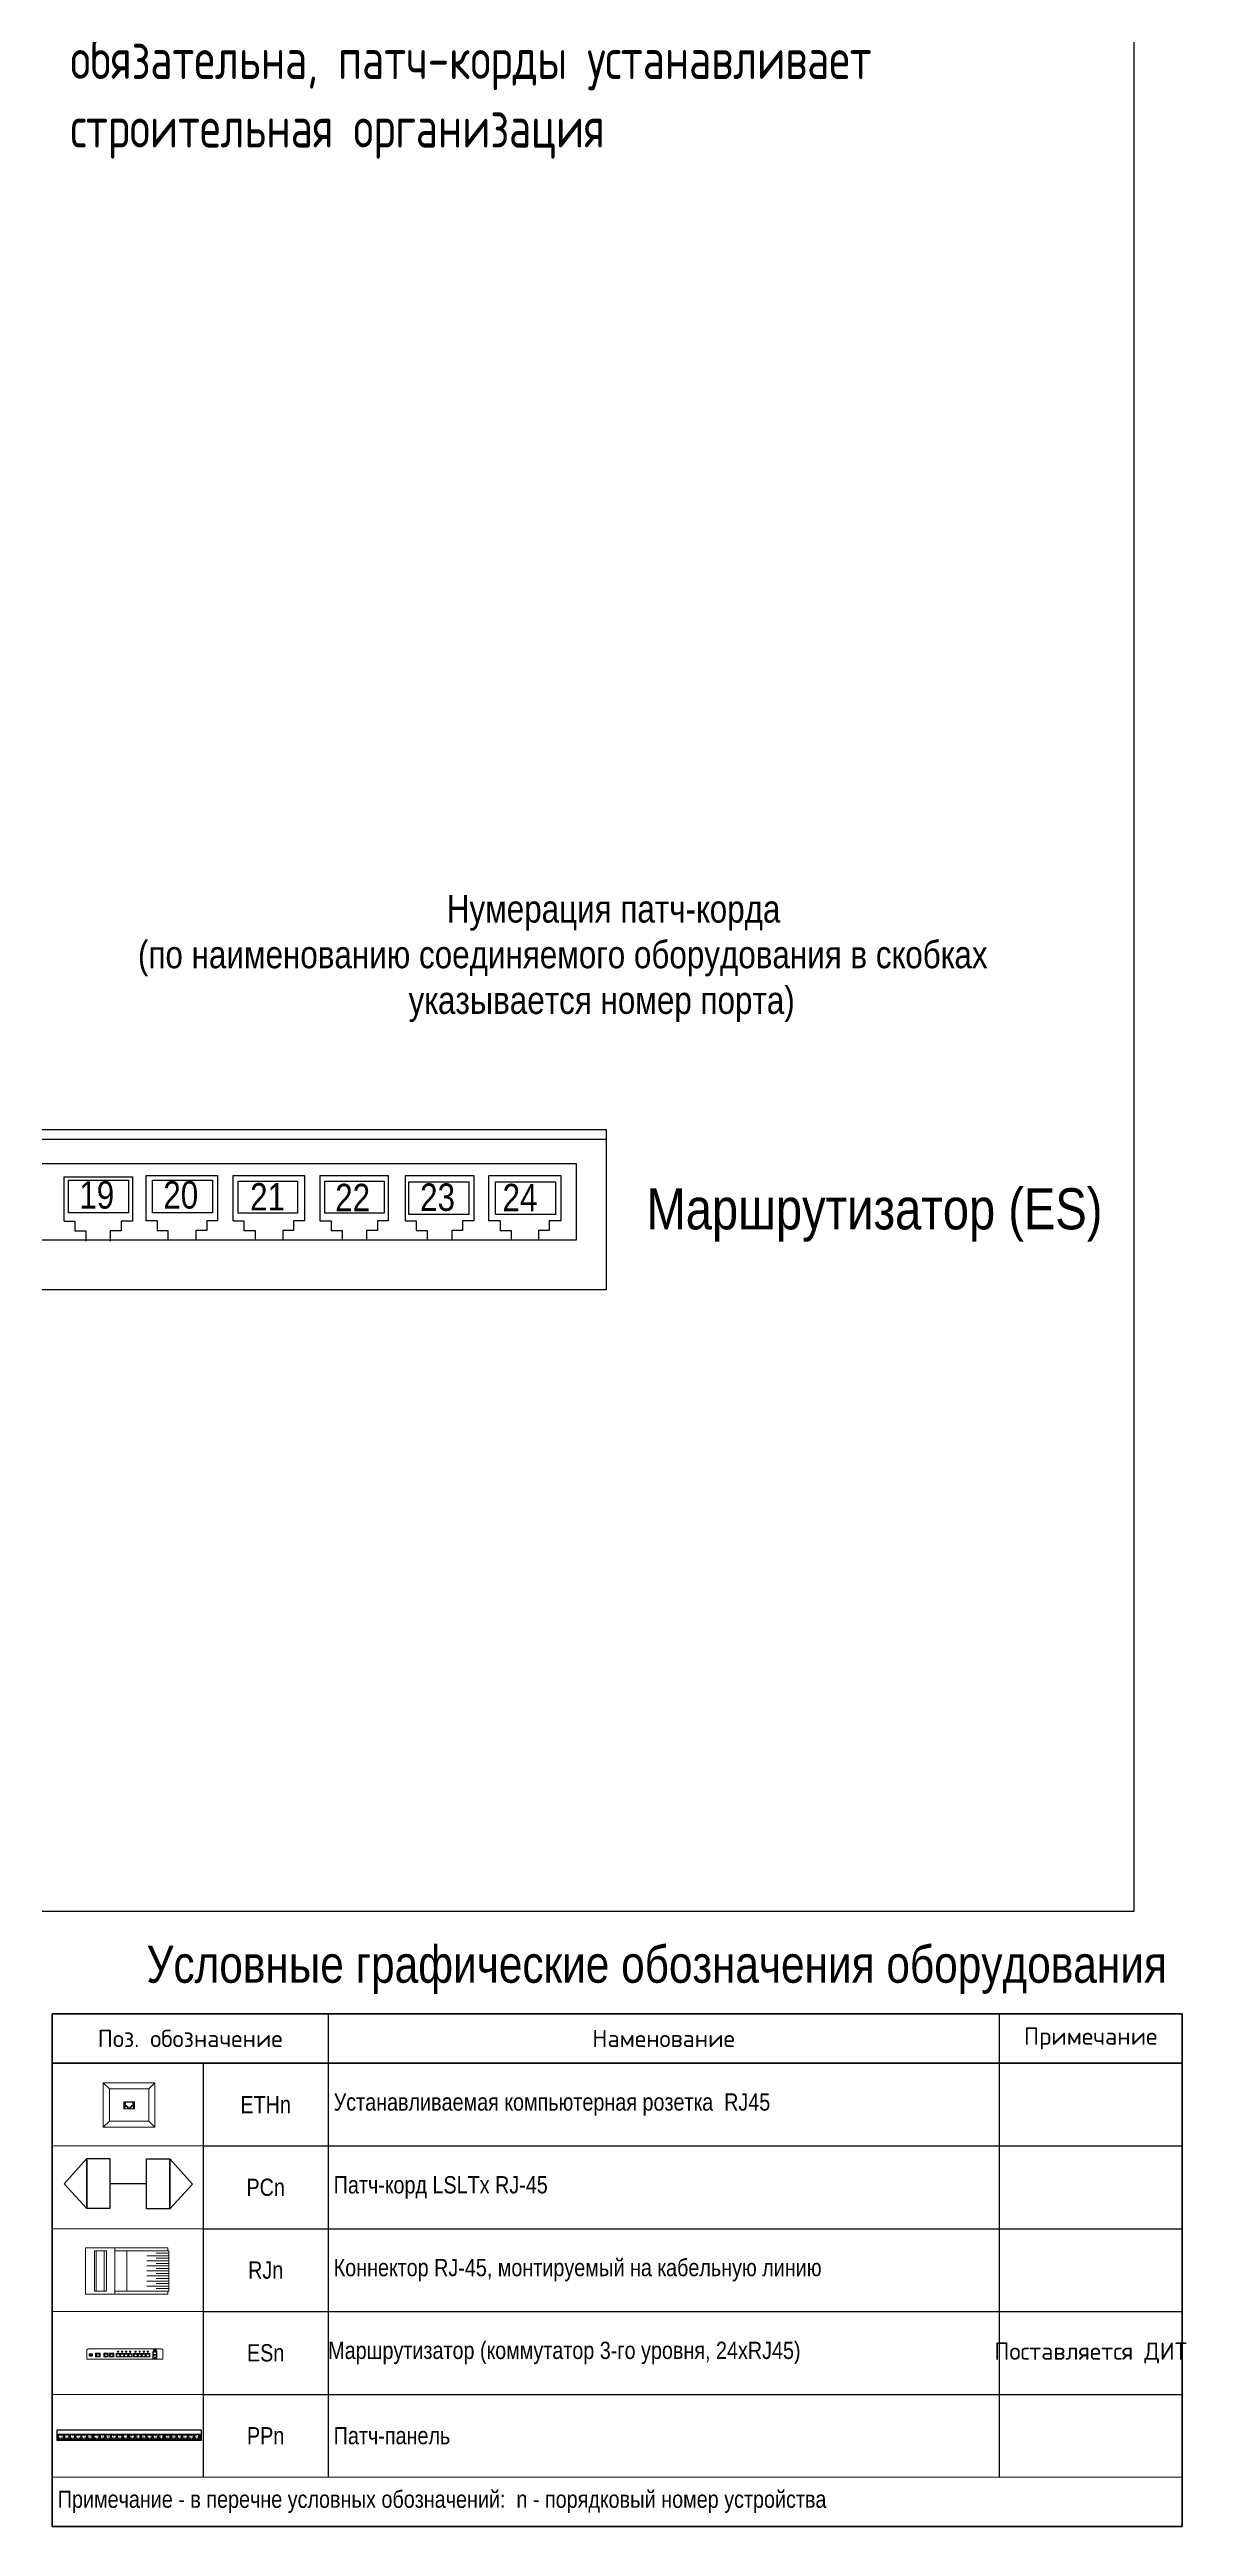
# Model space of a CAD drawing. Header units: millimetres. Extents: x -695119 to 412940, y -249585 to 622758.
# Drawn here: x -335434 to -302240, y -20726 to 51589 of the extents above; entities that cross this region are included whole.
import ezdxf

# ---------------------------------------------------------------- set-up
doc = ezdxf.new("R2010")
doc.units = ezdxf.units.MM
for name, color, linetype, lineweight in [('(АР) Текст', 7, 'Continuous', 25), ('PDF _Геометрия', 8, 'Continuous', 9), ('АПС', 255, 'Continuous', 30)]:
    doc.layers.add(name, color=color, linetype=linetype, lineweight=lineweight)
for name, color, linetype in [('PDF _Оформление-Надписи', 7, 'Continuous'), ('PDF _Текст', 7, 'Continuous'), ('Узлы', 7, 'Continuous')]:
    doc.layers.add(name, color=color, linetype=linetype)
doc.styles.add('Arial Narrow МОЙ', font='ARIALN.TTF', dxfattribs={"height": 2.5})
doc.styles.add('AT-Шрифт', font='ARIALN.TTF', dxfattribs={"height": 2.5})
doc.styles.add('AT-Шрифт2', font='ARIALN.TTF', dxfattribs={"height": 2})
doc.styles.add('GOST-2.304_Type-B_shrink', font='', dxfattribs={"width": 0.8})
doc.styles.add('ICOCPEUR', font='isocpeur.ttf', dxfattribs={"height": 250})
doc.styles.get('GOST-2.304_Type-B_shrink').set_extended_font_data('GOST type B')

# ---------------------------------------------------------------- blocks, each defined once
blk = doc.blocks.new('*T71')
at = {"layer": 'Узлы', "color": 0, "lineweight": 50, "transparency": 16777216}
for p, q in [((0, 0), (32993, 0)), ((0, 0), (0, -14966)), ((32993, 0), (32993, -14966)), ((0, -1440), (32993, -1440)), ((0, -14966), (32993, -14966))]:
    blk.add_line(p, q, dxfattribs=at)
at = {"layer": 'Узлы', "color": 0, "lineweight": -2, "transparency": 16777216}
for p, q in [((8057, 0), (8057, -1440)), ((27646, 0), (27646, -13526)), ((4410, -1440), (4410, -6274)), ((4410, -8691), (4410, -13526)), ((8057, -8691), (8057, -13526))]:
    blk.add_line(p, q, dxfattribs=at)
at = {"layer": 'Узлы', "color": 0, "linetype": 'ByBlock', "lineweight": -2, "transparency": 16777216}
for p, q in [((8057, -1440), (8057, -8691)), ((4410, -3857), (32993, -3857)), ((4410, -6274), (32993, -6274)), ((4410, -6274), (4410, -8691)), ((4410, -8691), (32993, -8691)), ((4410, -11109), (32993, -11109))]:
    blk.add_line(p, q, dxfattribs=at)
at = {"layer": 'Узлы', "color": 0, "lineweight": 0, "transparency": 16777216}
for p, q in [((0, -3857), (4410, -3857)), ((0, -6274), (4410, -6274)), ((0, -8691), (4410, -8691)), ((0, -11109), (4410, -11109)), ((0, -13526), (32993, -13526))]:
    blk.add_line(p, q, dxfattribs=at)
at = {"layer": 'Узлы', "color": 0, "transparency": 16777216}
for s, insert, char_height, width, attachment_point, style in [('Поз. обозначение', (4029, -720), 503.57, 8051.1, 5, 'ICOCPEUR'), ('Наменование', (17851, -720), 503.57, 19582.37, 5, 'ICOCPEUR'), ('Примечание', (30320, -720), 503.6, 5341.9, 5, 'ICOCPEUR'), ('ETHn', (6234, -2649), 503.6, 3641.17, 5, 'Arial Narrow МОЙ'), (' Устанавливаемая компьютерная розетка  RJ45', (8060, -2649), 503.57, 19582.37, 4, 'Arial Narrow МОЙ'), ('PCn', (6234, -5066), 503.6, 3641.17, 5, 'Arial Narrow МОЙ'), (' Патч-корд LSLTx RJ-45', (8060, -5066), 503.57, 19582.37, 4, 'Arial Narrow МОЙ'), ('RJn', (6234, -7483), 503.6, 3641.17, 5, 'Arial Narrow МОЙ'), (' Коннектор RJ-45, монтируемый на кабельную линию', (8060, -7483), 503.57, 19582.37, 4, 'Arial Narrow МОЙ'), ('ESn', (6234, -9900), 503.6, 3641.17, 5, 'Arial Narrow МОЙ'), ('Маршрутизатор (коммутатор 3-го уровня, 24xRJ45)', (8060, -9900), 503.57, 19582.37, 4, 'Arial Narrow МОЙ'), ('Поставляется ДИТ', (30320, -9900), 503.57, 5341.9, 5, 'ICOCPEUR'), ('PPn', (6234, -12317), 503.6, 3641.17, 5, 'Arial Narrow МОЙ'), (' Патч-панель ', (8060, -12317), 503.57, 19582.37, 4, 'Arial Narrow МОЙ'), ('{\\fArial Narrow|b0|i0|c204|p34; Примечание - в перечне условных обозначений:  n - порядковый номер устройства}', (3, -14246), 503.572, 32987.45, 4, 'ICOCPEUR')]:
    blk.add_mtext(s, dxfattribs=dict(at, insert=insert, char_height=char_height, width=width, attachment_point=attachment_point, style=style))
blk = doc.blocks.new('AR1220C')
at = {"lineweight": 0}
for p, q in [((198989, 126106), (198861, 126106)), ((198861, 126106), (198861, 126032)), ((198861, 126032), (198891, 126032)), ((198891, 126032), (198898, 126026)), ((198952, 126026), (198898, 126026)), ((198960, 126032), (198952, 126026)), ((198960, 126032), (198989, 126032)), ((198989, 126032), (198989, 126106))]:
    blk.add_line(p, q, dxfattribs=at)
at = {"lineweight": 0, "ltscale": 100}
blk.add_line((201191, 126076), (201338, 126076), dxfattribs=at)
for points in [[(198830, 126285), (201502, 126285, -0.414214), (201552, 126235), (201552, 125917), (198780, 125917), (198780, 126235, -0.414214)], [(201206, 126200), (201323, 126200, -0.414214), (201338, 126185), (201338, 125944), (201191, 125944), (201191, 126185, -0.414214)]]:
    blk.add_lwpolyline(points, format="xyb", close=True, dxfattribs=at)
for points in [[(199101, 126131), (199268, 126131), (199268, 125995), (199101, 125995)], [(199111, 126122), (199259, 126122), (199259, 126003), (199111, 126003)], [(199395, 126131), (199562, 126131), (199562, 125995), (199395, 125995)], [(199405, 126122), (199553, 126122), (199553, 126003), (199405, 126003)], [(199602, 126131), (199769, 126131), (199769, 125995), (199602, 125995)], [(199611, 126122), (199760, 126122), (199760, 126003), (199611, 126003)], [(199846, 126115), (199994, 126115), (199994, 125995), (199846, 125995)], [(199897, 126208), (199944, 126208), (199944, 126177), (199897, 126177)], [(199994, 126115), (200142, 126115), (200142, 125995), (199994, 125995)], [(200045, 126208), (200092, 126208), (200092, 126177), (200045, 126177)], [(200142, 126115), (200290, 126115), (200290, 125995), (200142, 125995)], [(200193, 126208), (200240, 126208), (200240, 126177), (200193, 126177)], [(200290, 126115), (200438, 126115), (200438, 125995), (200290, 125995)], [(200341, 126208), (200388, 126208), (200388, 126177), (200341, 126177)], [(200485, 126115), (200633, 126115), (200633, 125995), (200485, 125995)], [(200535, 126208), (200582, 126208), (200582, 126177), (200535, 126177)], [(200633, 126115), (200781, 126115), (200781, 125995), (200633, 125995)], [(200683, 126208), (200730, 126208), (200730, 126177), (200683, 126177)], [(200781, 126115), (200929, 126115), (200929, 125995), (200781, 125995)], [(200831, 126208), (200878, 126208), (200878, 126177), (200831, 126177)], [(200929, 126115), (201077, 126115), (201077, 125995), (200929, 125995)], [(200979, 126208), (201027, 126208), (201027, 126177), (200979, 126177)], [(201213, 126232), (201315, 126232), (201315, 126254), (201213, 126254)]]:
    blk.add_lwpolyline(points, close=True, dxfattribs=at)
for points in [[(199185, 126008), (199163, 126008), (199163, 126021), (199151, 126021), (199151, 126035), (199126, 126035), (199126, 126098), (199185, 126098)], [(199185, 126008), (199206, 126008), (199206, 126021), (199218, 126021), (199218, 126035), (199243, 126035), (199243, 126098), (199185, 126098)], [(199479, 126008), (199457, 126008), (199457, 126021), (199446, 126021), (199446, 126035), (199420, 126035), (199420, 126098), (199479, 126098)], [(199479, 126008), (199501, 126008), (199501, 126021), (199512, 126021), (199512, 126035), (199537, 126035), (199537, 126098), (199479, 126098)], [(199686, 126008), (199664, 126008), (199664, 126021), (199652, 126021), (199652, 126035), (199627, 126035), (199627, 126098), (199686, 126098)], [(199686, 126008), (199707, 126008), (199707, 126021), (199719, 126021), (199719, 126035), (199744, 126035), (199744, 126098), (199686, 126098)], [(199920, 126000), (199899, 126000), (199899, 126013), (199887, 126013), (199887, 126027), (199862, 126027), (199862, 126091), (199920, 126091)], [(199909, 126168), (199931, 126168), (199920, 126154), (199909, 126168)], [(199920, 126000), (199942, 126000), (199942, 126013), (199953, 126013), (199953, 126027), (199979, 126027), (199979, 126091), (199920, 126091)], [(200068, 126000), (200047, 126000), (200047, 126013), (200035, 126013), (200035, 126027), (200010, 126027), (200010, 126091), (200068, 126091)], [(200057, 126168), (200079, 126168), (200068, 126154), (200057, 126168)], [(200068, 126000), (200090, 126000), (200090, 126013), (200102, 126013), (200102, 126027), (200127, 126027), (200127, 126091), (200068, 126091)], [(200216, 126000), (200195, 126000), (200195, 126013), (200183, 126013), (200183, 126027), (200158, 126027), (200158, 126091), (200216, 126091)], [(200205, 126168), (200227, 126168), (200216, 126154), (200205, 126168)], [(200216, 126000), (200238, 126000), (200238, 126013), (200250, 126013), (200250, 126027), (200275, 126027), (200275, 126091), (200216, 126091)], [(200364, 126000), (200343, 126000), (200343, 126013), (200331, 126013), (200331, 126027), (200306, 126027), (200306, 126091), (200364, 126091)], [(200353, 126168), (200376, 126168), (200364, 126154), (200353, 126168)], [(200364, 126000), (200386, 126000), (200386, 126013), (200398, 126013), (200398, 126027), (200423, 126027), (200423, 126091), (200364, 126091)], [(200559, 126000), (200537, 126000), (200537, 126013), (200525, 126013), (200525, 126027), (200500, 126027), (200500, 126091), (200559, 126091)], [(200548, 126169), (200570, 126169), (200559, 126154), (200548, 126169)], [(200559, 126000), (200580, 126000), (200580, 126013), (200592, 126013), (200592, 126027), (200617, 126027), (200617, 126091), (200559, 126091)], [(200707, 126000), (200685, 126000), (200685, 126013), (200673, 126013), (200673, 126027), (200648, 126027), (200648, 126091), (200707, 126091)], [(200696, 126169), (200718, 126169), (200707, 126154), (200696, 126169)], [(200707, 126000), (200728, 126000), (200728, 126013), (200740, 126013), (200740, 126027), (200765, 126027), (200765, 126091), (200707, 126091)], [(200855, 126000), (200833, 126000), (200833, 126013), (200822, 126013), (200822, 126027), (200796, 126027), (200796, 126091), (200855, 126091)], [(200844, 126169), (200866, 126169), (200855, 126154), (200844, 126169)], [(200855, 126000), (200876, 126000), (200876, 126013), (200888, 126013), (200888, 126027), (200913, 126027), (200913, 126091), (200855, 126091)], [(201003, 126000), (200981, 126000), (200981, 126013), (200970, 126013), (200970, 126027), (200944, 126027), (200944, 126091), (201003, 126091)], [(200992, 126169), (201014, 126169), (201003, 126154), (200992, 126169)], [(201003, 126000), (201025, 126000), (201025, 126013), (201036, 126013), (201036, 126027), (201061, 126027), (201061, 126091), (201003, 126091)], [(201263, 126178), (201241, 126178), (201241, 126165), (201229, 126165), (201229, 126151), (201204, 126151), (201204, 126087), (201263, 126087)], [(201265, 125967), (201244, 125967), (201244, 125980), (201232, 125980), (201232, 125994), (201207, 125994), (201207, 126058), (201265, 126058)], [(201228, 126212), (201250, 126212), (201239, 126227), (201228, 126212)], [(201263, 126178), (201284, 126178), (201284, 126165), (201296, 126165), (201296, 126151), (201321, 126151), (201321, 126087), (201263, 126087)], [(201265, 125967), (201287, 125967), (201287, 125980), (201298, 125980), (201298, 125994), (201324, 125994), (201324, 126058), (201265, 126058)], [(201279, 126227), (201301, 126227), (201290, 126212), (201279, 126227)]]:
    blk.add_lwpolyline(points, dxfattribs=at)
at = {"lineweight": 0}
for centre, radius in [((198895, 126068), 20.6), ((198955, 126068), 20.8)]:
    blk.add_circle(centre, radius, dxfattribs=at)
at = {"lineweight": 0, "ltscale": 100, "attachment_point": 5}
for s, insert, char_height, width, style in [('1', (199920, 126192), 20.9, 47.09, 'AT-Шрифт2'), ('2', (200068, 126192), 20.9, 47.09, 'AT-Шрифт2'), ('3', (200216, 126192), 20.9, 47.09, 'AT-Шрифт2'), ('4', (200364, 126192), 20.9, 47.09, 'AT-Шрифт2'), ('5', (200559, 126193), 20.9, 47.09, 'AT-Шрифт2'), ('6', (200707, 126193), 20.9, 47.09, 'AT-Шрифт2'), ('7', (200855, 126193), 20.9, 47.09, 'AT-Шрифт2'), ('8', (201003, 126193), 20.9, 47.09, 'AT-Шрифт2'), ('1', (201239, 126243), 16.7, 51.15, 'AT-Шрифт'), ('2', (201290, 126243), 16.7, 51.15, 'AT-Шрифт')]:
    blk.add_mtext(s, dxfattribs=dict(at, insert=insert, char_height=char_height, width=width, style=style))

msp = doc.modelspace()

# ---------------------------------------------------------------- linework, layer by layer
at = {"color": 5, "ltscale": 20}
for points in [[(-335008.708, -10720.533), (-334342.738, -9982.548), (-334342.738, -11440.533)], [(-333676.768, -9982.548), (-333676.768, -11440.533), (-334342.738, -11440.533), (-334342.738, -9982.548)], [(-332606.087, -11449.525), (-332606.087, -9991.54), (-331922.057, -9991.54), (-331922.057, -11449.525)], [(-331256.057, -10729.525), (-331922.057, -11449.525), (-331922.057, -9991.54)]]:
    msp.add_lwpolyline(points, close=True, dxfattribs=at)
msp.add_lwpolyline([(-333676.768, -10711.54), (-332606.087, -10711.54)], dxfattribs=at)
at = {"layer": 'PDF _Геометрия', "color": 7, "lineweight": 25}
msp.add_lwpolyline([(-303773.075, 48744.156), (-303773.075, -2770.796), (-394392.83, -2770.796), (-394392.83, 48744.156), (-394392.83, 56614.252), (-303773.075, 56614.252)], close=True, dxfattribs=at)
at = {"layer": 'PDF _Геометрия', "lineweight": 25}
for points in [[(-383609.483, 15312.536), (-383609.483, 20062.536), (-319179.612, 20062.536), (-319179.612, 15379.203), (-383609.483, 15379.203)], [(-319179.612, 19762.538), (-383609.483, 19762.538)], [(-331859.484, 16829.203), (-340492.817, 16829.203), (-340492.817, 19062.536), (-331859.484, 19062.536)], [(-332376.149, 19062.539), (-320059.483, 19062.539), (-320059.483, 16829.206), (-332376.149, 16829.206)], [(-335009.481, 17379.204), (-335009.481, 18679.204), (-333009.481, 18679.204), (-333009.481, 17379.204), (-333342.814, 17379.204), (-333342.814, 17095.871), (-333659.481, 17095.871), (-333659.481, 16795.871)], [(-332609.484, 17395.871), (-332609.484, 18712.538)], [(-332609.484, 18712.536), (-330526.151, 18712.536), (-330526.151, 17395.869)], [(-330076.149, 17395.871), (-330076.149, 18712.538), (-327992.816, 18712.538), (-327992.816, 17395.871)], [(-327542.816, 18712.538), (-327542.816, 17395.871), (-327209.483, 17395.871), (-327209.483, 17112.538), (-326892.816, 17112.538)], [(-327542.813, 18712.538), (-325542.813, 18712.538), (-325542.813, 17395.871)], [(-325042.813, 17395.871), (-325042.813, 18712.538), (-323042.813, 18712.538), (-323042.813, 17395.871)], [(-322609.484, 17395.871), (-322609.484, 18712.538)], [(-322592.814, 18712.536), (-320509.481, 18712.536), (-320509.481, 17395.869), (-320842.814, 17395.869), (-320842.814, 17112.536), (-321159.481, 17112.536), (-321159.481, 16829.203)], [(-335009.484, 17379.204), (-334692.817, 17379.204), (-334692.817, 17095.871)], [(-332292.817, 17395.869), (-332609.484, 17395.869)], [(-332292.816, 17395.871), (-332292.816, 17112.538), (-331976.149, 17112.538)], [(-330526.148, 17395.869), (-330842.814, 17395.869), (-330842.814, 17112.536), (-331159.481, 17112.536), (-331159.481, 16829.203)], [(-330076.148, 17395.871), (-329759.481, 17395.871), (-329759.481, 17112.538), (-329426.148, 17112.538)], [(-327992.816, 17395.869), (-328309.483, 17395.869), (-328309.483, 17112.536), (-328626.149, 17112.536), (-328626.149, 16829.203)], [(-325542.817, 17395.869), (-325859.484, 17395.869), (-325859.484, 17112.536), (-326176.151, 17112.536), (-326176.151, 16829.203)], [(-325042.816, 17395.871), (-324726.149, 17395.871), (-324726.149, 17112.538)], [(-323042.813, 17395.869), (-323376.146, 17395.869), (-323376.146, 17112.536), (-323692.813, 17112.536), (-323692.813, 16829.203)], [(-322276.151, 17395.869), (-322609.484, 17395.869)], [(-322276.151, 17395.871), (-322276.151, 17112.538)], [(-334692.816, 17095.871), (-334376.149, 17095.871), (-334376.149, 16795.871)], [(-331976.149, 17112.539), (-331976.149, 16829.206)], [(-329426.148, 17112.539), (-329426.148, 16829.206)], [(-326892.816, 17112.539), (-326892.816, 16829.206)], [(-324726.152, 17112.538), (-324409.485, 17112.538)], [(-324409.485, 17112.539), (-324409.485, 16829.206)], [(-322276.146, 17112.538), (-321959.48, 17112.538)], [(-321959.48, 17112.539), (-321959.48, 16829.206)], [(-334363.662, -18178.665), (-335199.662, -18178.665), (-335199.662, -18026.665), (-334363.662, -18026.665)], [(-335168.995, -18138.665), (-335168.995, -18050.665), (-335027.662, -18050.665)], [(-335026.329, -18138.664), (-335026.329, -18050.664)], [(-334860.995, -18138.664), (-334860.995, -18050.664), (-334996.995, -18050.664), (-334996.995, -18138.664)], [(-334691.662, -18138.664), (-334691.662, -18050.664), (-334827.662, -18050.664), (-334827.662, -18138.664)], [(-334662.329, -18138.664), (-334662.329, -18050.664), (-334519.662, -18050.664), (-334519.662, -18138.664)], [(-334467.662, -18158.665), (-334467.662, -18138.665), (-334488.995, -18138.665), (-334488.995, -18050.665), (-334347.662, -18050.665)], [(-334399.662, -18026.664), (-334155.662, -18026.664), (-334155.662, -18178.664), (-334399.662, -18178.664)], [(-334347.662, -18138.664), (-334347.662, -18050.664)], [(-334184.995, -18141.331), (-334184.995, -18051.998), (-334320.995, -18051.998), (-334320.995, -18141.331)], [(-333323.662, -18178.665), (-334158.329, -18178.665), (-334158.329, -18026.665), (-333323.662, -18026.665)], [(-334128.995, -18138.665), (-334128.995, -18050.665), (-333986.329, -18050.665)], [(-333986.329, -18138.664), (-333986.329, -18050.664)], [(-333819.662, -18138.664), (-333819.662, -18050.664), (-333955.662, -18050.664), (-333955.662, -18138.664)], [(-333651.662, -18050.664), (-333786.329, -18050.664), (-333786.329, -18138.664)], [(-333651.662, -18138.664), (-333651.662, -18050.664)], [(-333620.995, -18138.664), (-333620.995, -18050.664), (-333479.662, -18050.664), (-333479.662, -18138.664)], [(-333427.662, -18158.665), (-333427.662, -18138.665), (-333448.995, -18138.665), (-333448.995, -18050.665), (-333307.662, -18050.665)], [(-333358.329, -18026.664), (-333114.329, -18026.664), (-333114.329, -18178.664), (-333358.329, -18178.664)], [(-333307.662, -18138.664), (-333307.662, -18050.664)], [(-333144.995, -18051.998), (-333279.662, -18051.998), (-333279.662, -18141.331)], [(-333144.995, -18141.331), (-333144.995, -18051.998)], [(-332282.329, -18178.665), (-333118.329, -18178.665), (-333118.329, -18026.665), (-332282.329, -18026.665)], [(-333087.662, -18138.665), (-333087.662, -18050.665), (-332946.329, -18050.665)], [(-332944.995, -18138.664), (-332944.995, -18050.664)], [(-332779.662, -18138.664), (-332779.662, -18050.664), (-332915.662, -18050.664), (-332915.662, -18138.664)], [(-332610.329, -18050.664), (-332746.329, -18050.664), (-332746.329, -18138.664)], [(-332610.329, -18138.664), (-332610.329, -18050.664)], [(-332579.662, -18138.664), (-332579.662, -18050.664), (-332438.329, -18050.664), (-332438.329, -18138.664)], [(-332364.995, -18178.665), (-332364.995, -18158.665), (-332386.329, -18158.665), (-332386.329, -18138.665), (-332407.662, -18138.665), (-332407.662, -18050.665), (-332266.329, -18050.665)], [(-332318.329, -18026.664), (-332074.329, -18026.664), (-332074.329, -18178.664), (-332318.329, -18178.664)], [(-332266.329, -18138.664), (-332266.329, -18050.664)], [(-332103.662, -18051.998), (-332239.662, -18051.998), (-332239.662, -18141.331)], [(-332103.662, -18141.331), (-332103.662, -18051.998)], [(-331242.329, -18178.665), (-332076.996, -18178.665), (-332076.996, -18026.665), (-331242.329, -18026.665)], [(-332047.662, -18138.665), (-332047.662, -18050.665), (-331904.995, -18050.665)], [(-331904.995, -18138.664), (-331904.995, -18050.664)], [(-331738.329, -18050.664), (-331874.329, -18050.664), (-331874.329, -18138.664)], [(-331738.329, -18138.664), (-331738.329, -18050.664)], [(-331570.329, -18050.664), (-331704.995, -18050.664), (-331704.995, -18138.664)], [(-331570.329, -18138.664), (-331570.329, -18050.664)], [(-331539.662, -18138.664), (-331539.662, -18050.664), (-331398.328, -18050.664), (-331398.328, -18138.664)], [(-331367.662, -18138.665), (-331367.662, -18050.665), (-331224.995, -18050.665)], [(-331276.995, -18026.664), (-331032.995, -18026.664), (-331032.995, -18178.664), (-331276.995, -18178.664)], [(-331224.995, -18138.664), (-331224.995, -18050.664)], [(-331063.662, -18051.998), (-331198.329, -18051.998), (-331198.329, -18141.331)], [(-331063.662, -18141.331), (-331063.662, -18051.998)], [(-335167.662, -18138.665), (-335146.329, -18138.665), (-335146.329, -18158.665)], [(-335147.662, -18159.998), (-335124.995, -18159.998), (-335124.995, -18179.998)], [(-335048.995, -18159.998), (-335070.329, -18159.998), (-335070.329, -18179.998)], [(-335026.329, -18138.665), (-335048.995, -18138.665), (-335048.995, -18158.665)], [(-334996.995, -18138.665), (-334974.329, -18138.665), (-334974.329, -18158.665)], [(-334975.662, -18159.998), (-334952.995, -18159.998), (-334952.995, -18179.998)], [(-334883.662, -18159.998), (-334904.995, -18159.998), (-334904.995, -18179.998)], [(-334882.329, -18158.665), (-334882.329, -18138.665), (-334860.995, -18138.665)], [(-334827.662, -18138.665), (-334806.329, -18138.665), (-334806.329, -18158.665)], [(-334806.329, -18159.998), (-334784.995, -18159.998), (-334784.995, -18179.998)], [(-334714.329, -18159.998), (-334735.662, -18159.998), (-334735.662, -18179.998)], [(-334714.329, -18158.665), (-334714.329, -18138.665), (-334691.662, -18138.665)], [(-334662.329, -18138.665), (-334639.662, -18138.665), (-334639.662, -18158.665)], [(-334640.995, -18159.998), (-334618.329, -18159.998), (-334618.329, -18179.998)], [(-334542.329, -18159.998), (-334564.995, -18159.998), (-334564.995, -18179.998)], [(-334542.329, -18158.665), (-334542.329, -18138.665), (-334519.662, -18138.665)], [(-334468.995, -18159.998), (-334446.329, -18159.998), (-334446.329, -18179.998)], [(-334370.329, -18159.998), (-334391.662, -18159.998), (-334391.662, -18179.998)], [(-334347.662, -18138.665), (-334370.329, -18138.665), (-334370.329, -18158.665)], [(-334320.995, -18141.331), (-334298.329, -18141.331)], [(-334299.662, -18161.331), (-334278.329, -18161.331), (-334278.329, -18181.331)], [(-334298.329, -18141.331), (-334298.329, -18159.998)], [(-334207.662, -18161.331), (-334228.995, -18161.331), (-334228.995, -18181.331)], [(-334206.329, -18159.998), (-334206.329, -18141.331), (-334184.995, -18141.331)], [(-334127.662, -18138.665), (-334106.329, -18138.665), (-334106.329, -18158.665)], [(-334106.329, -18159.998), (-334084.995, -18159.998), (-334084.995, -18179.998)], [(-334008.995, -18159.998), (-334030.329, -18159.998), (-334030.329, -18179.998)], [(-333986.329, -18138.665), (-334007.662, -18138.665), (-334007.662, -18158.665)], [(-333955.662, -18138.665), (-333934.329, -18138.665), (-333934.329, -18158.665)], [(-333934.329, -18159.998), (-333912.995, -18159.998), (-333912.995, -18179.998)], [(-333842.329, -18159.998), (-333864.995, -18159.998), (-333864.995, -18179.998)], [(-333842.329, -18158.665), (-333842.329, -18138.665), (-333819.662, -18138.665)], [(-333786.329, -18138.665), (-333764.995, -18138.665), (-333764.995, -18158.665)], [(-333766.329, -18159.998), (-333743.662, -18159.998), (-333743.662, -18179.998)], [(-333674.329, -18159.998), (-333695.662, -18159.998), (-333695.662, -18179.998)], [(-333672.995, -18158.665), (-333672.995, -18138.665), (-333651.662, -18138.665)], [(-333620.995, -18138.665), (-333599.662, -18138.665), (-333599.662, -18158.665)], [(-333599.662, -18159.998), (-333578.329, -18159.998), (-333578.329, -18179.998)], [(-333502.329, -18159.998), (-333523.662, -18159.998), (-333523.662, -18179.998)], [(-333500.995, -18158.665), (-333500.995, -18138.665), (-333479.662, -18138.665)], [(-333427.662, -18159.998), (-333406.329, -18159.998), (-333406.329, -18179.998)], [(-333330.329, -18159.998), (-333351.662, -18159.998), (-333351.662, -18179.998)], [(-333307.662, -18138.665), (-333328.995, -18138.665), (-333328.995, -18158.665)], [(-333279.662, -18141.331), (-333258.329, -18141.331)], [(-333258.329, -18141.331), (-333258.329, -18159.998)], [(-333258.329, -18161.331), (-333236.995, -18161.331), (-333236.995, -18181.331)], [(-333144.995, -18141.331), (-333166.329, -18141.331), (-333166.329, -18159.998), (-333187.662, -18159.998), (-333187.662, -18179.998)], [(-333086.329, -18138.665), (-333064.995, -18138.665), (-333064.995, -18158.665), (-333043.662, -18158.665), (-333043.662, -18178.665)], [(-332966.329, -18138.665), (-332966.329, -18158.665), (-332988.995, -18158.665), (-332988.995, -18178.665)], [(-332966.329, -18138.665), (-332944.995, -18138.665)], [(-332915.662, -18138.665), (-332892.995, -18138.665), (-332892.995, -18158.665), (-332871.662, -18158.665), (-332871.662, -18178.665)], [(-332800.995, -18158.665), (-332823.662, -18158.665), (-332823.662, -18178.665)], [(-332800.995, -18158.665), (-332800.995, -18138.665), (-332779.662, -18138.665)], [(-332746.329, -18138.665), (-332723.662, -18138.665), (-332723.662, -18158.665), (-332702.329, -18158.665), (-332702.329, -18178.665)], [(-332610.329, -18138.665), (-332632.995, -18138.665), (-332632.995, -18158.665), (-332654.329, -18158.665), (-332654.329, -18178.665)], [(-332579.662, -18138.665), (-332558.329, -18138.665), (-332558.329, -18158.665), (-332536.995, -18158.665), (-332536.995, -18178.665)], [(-332438.329, -18138.665), (-332460.995, -18138.665), (-332460.995, -18158.665), (-332482.329, -18158.665), (-332482.329, -18178.665)], [(-332287.662, -18158.665), (-332310.329, -18158.665), (-332310.329, -18178.665)], [(-332266.329, -18138.665), (-332287.662, -18138.665), (-332287.662, -18158.665)], [(-332239.662, -18141.331), (-332216.995, -18141.331), (-332216.995, -18159.998), (-332195.662, -18159.998), (-332195.662, -18179.998)], [(-332124.995, -18159.998), (-332147.662, -18159.998), (-332147.662, -18179.998)], [(-332124.995, -18159.998), (-332124.995, -18141.331), (-332103.662, -18141.331)], [(-332046.329, -18138.665), (-332023.662, -18138.665), (-332023.662, -18158.665), (-332002.329, -18158.665), (-332002.329, -18178.665)], [(-331926.329, -18138.665), (-331926.329, -18158.665), (-331947.662, -18158.665), (-331947.662, -18178.665)], [(-331926.329, -18138.665), (-331904.995, -18138.665)], [(-331874.328, -18138.665), (-331852.995, -18138.665), (-331852.995, -18158.665), (-331830.328, -18158.665), (-331830.328, -18178.665)], [(-331760.996, -18158.665), (-331782.329, -18158.665), (-331782.329, -18178.665)], [(-331760.995, -18158.665), (-331760.995, -18138.665), (-331738.329, -18138.665)], [(-331704.995, -18138.665), (-331683.662, -18138.665), (-331683.662, -18158.665), (-331662.329, -18158.665), (-331662.329, -18178.665)], [(-331591.662, -18158.665), (-331612.995, -18158.665), (-331612.995, -18178.665)], [(-331591.662, -18158.665), (-331591.662, -18138.665), (-331570.329, -18138.665)], [(-331539.662, -18138.665), (-331518.329, -18138.665), (-331518.329, -18158.665), (-331495.662, -18158.665), (-331495.662, -18178.665)], [(-331419.662, -18158.665), (-331440.995, -18158.665), (-331440.995, -18178.665)], [(-331419.662, -18158.665), (-331419.662, -18138.665), (-331398.328, -18138.665)], [(-331367.662, -18138.665), (-331346.328, -18138.665), (-331346.328, -18158.665), (-331323.662, -18158.665), (-331323.662, -18178.665)], [(-331247.662, -18158.665), (-331268.996, -18158.665), (-331268.996, -18178.665)], [(-331247.662, -18138.665), (-331247.662, -18158.665)], [(-331247.662, -18138.665), (-331224.995, -18138.665)], [(-331198.329, -18141.331), (-331176.995, -18141.331), (-331176.995, -18159.998), (-331155.662, -18159.998), (-331155.662, -18179.998)], [(-331084.995, -18159.998), (-331106.328, -18159.998), (-331106.328, -18179.998)], [(-331084.995, -18159.998), (-331084.995, -18141.331), (-331063.662, -18141.331)]]:
    msp.add_lwpolyline(points, dxfattribs=at)
for points in [[(-334876.149, 17629.204), (-334876.149, 18579.204), (-333126.149, 18579.204), (-333126.149, 17629.204)], [(-332426.148, 17629.204), (-332426.148, 18579.204), (-330676.148, 18579.204), (-330676.148, 17629.204)], [(-329926.151, 17612.538), (-329926.151, 18545.871), (-328192.817, 18545.871), (-328192.817, 17612.538)], [(-327392.819, 17612.538), (-327392.819, 18545.871), (-325659.485, 18545.871), (-325659.485, 17612.538)], [(-324942.817, 17579.206), (-324942.817, 18529.206), (-323192.817, 18529.206), (-323192.817, 17579.206)], [(-322409.485, 17579.206), (-322409.485, 18529.206), (-320659.485, 18529.206), (-320659.485, 17579.206)], [(-331004.745, -18218.664), (-335214.078, -18218.664), (-335214.078, -17901.331), (-331004.745, -17901.331)]]:
    msp.add_lwpolyline(points, close=True, dxfattribs=at)
at = {"layer": 'PDF _Геометрия', "lineweight": 0}
for points in [[(-331979.511, -13857.737), (-331979.511, -13940.997), (-334380.61, -13940.997), (-334380.61, -12589.686), (-331979.511, -12589.686), (-331979.511, -12676.035)], [(-333524.996, -12589.686), (-333524.996, -13940.997)], [(-331954.431, -12823.455), (-332591.516, -12823.455)], [(-331954.431, -12970.875), (-332591.516, -12970.875)], [(-331954.431, -12749.745), (-332324.484, -12749.745)], [(-331954.431, -12897.165), (-332324.484, -12897.165)], [(-331954.431, -12676.035), (-331954.431, -12823.455), (-331954.431, -12970.875), (-331954.431, -13118.295), (-331954.431, -13265.715), (-331954.431, -13413.135), (-331954.431, -13560.555), (-331954.431, -13707.975), (-331954.431, -13855.395)], [(-331954.431, -13118.295), (-332591.516, -13118.295)], [(-331954.431, -13265.715), (-332591.516, -13265.715)], [(-331954.431, -13413.135), (-332591.516, -13413.135)], [(-331954.431, -13560.555), (-332591.516, -13560.555)], [(-331954.431, -13707.975), (-332591.516, -13707.975)], [(-331954.431, -13044.585), (-332324.484, -13044.585)], [(-331954.431, -13192.005), (-332324.484, -13192.005)], [(-331954.431, -13339.425), (-332324.484, -13339.425)], [(-331954.431, -13486.845), (-332324.484, -13486.845)], [(-331954.431, -13634.265), (-332324.484, -13634.265)], [(-331954.431, -13781.685), (-332324.484, -13781.685)]]:
    msp.add_lwpolyline(points, dxfattribs=at)
for points in [[(-333770.308, -12676.035), (-333770.308, -13859.384), (-334121.092, -13859.384), (-334121.092, -12676.035)], [(-333834.376, -12676.035), (-333834.376, -13859.384), (-334071.007, -13859.384), (-334071.007, -12676.035)], [(-333174.212, -12676.035), (-333174.212, -13859.384), (-333524.996, -13859.384), (-333524.996, -12676.035)], [(-331954.431, -12676.035), (-331954.431, -13857.737), (-333174.212, -13857.737), (-333174.212, -12676.035)]]:
    msp.add_lwpolyline(points, close=True, dxfattribs=at)
at = {"layer": 'PDF _Оформление-Надписи', "lineweight": 0}
for points in [[(-333863.688, -7771.143), (-332359.394, -7771.143), (-332359.394, -9072.632), (-333863.688, -9072.632)], [(-333683.688, -7951.143), (-332539.394, -7951.143), (-332539.394, -8892.632), (-333683.688, -8892.632)], [(-332986.065, -8532.057), (-333261.347, -8532.057), (-333261.347, -8326.31), (-332986.065, -8326.31)], [(-332986.065, -8532.057), (-333261.347, -8532.057), (-333261.347, -8326.31), (-332986.065, -8326.31)], [(-333124.182, -8342.503), (-333004.163, -8342.503), (-333004.163, -8437.756), (-333045.122, -8437.756), (-333045.122, -8478.715), (-333087.033, -8478.715), (-333087.033, -8518.722), (-333162.283, -8518.722), (-333162.283, -8478.715), (-333203.242, -8478.715), (-333203.242, -8437.756), (-333244.201, -8437.756), (-333244.201, -8342.503)], [(-333124.182, -8342.503), (-333004.163, -8342.503), (-333004.163, -8437.756), (-333045.122, -8437.756), (-333045.122, -8478.715), (-333087.033, -8478.715), (-333087.033, -8518.722), (-333162.283, -8518.722), (-333162.283, -8478.715), (-333203.242, -8478.715), (-333203.242, -8437.756), (-333244.201, -8437.756), (-333244.201, -8342.503)], [(-332957.521, -8532.057), (-333232.803, -8532.057), (-333232.803, -8326.31), (-332957.521, -8326.31)], [(-332957.521, -8532.057), (-333232.803, -8532.057), (-333232.803, -8326.31), (-332957.521, -8326.31)], [(-333095.639, -8342.503), (-332975.62, -8342.503), (-332975.62, -8437.756), (-333016.578, -8437.756), (-333016.578, -8478.715), (-333058.49, -8478.715), (-333058.49, -8518.722), (-333133.74, -8518.722), (-333133.74, -8478.715), (-333174.699, -8478.715), (-333174.699, -8437.756), (-333215.658, -8437.756), (-333215.658, -8342.503)], [(-333095.639, -8342.503), (-332975.62, -8342.503), (-332975.62, -8437.756), (-333016.578, -8437.756), (-333016.578, -8478.715), (-333058.49, -8478.715), (-333058.49, -8518.722), (-333133.74, -8518.722), (-333133.74, -8478.715), (-333174.699, -8478.715), (-333174.699, -8437.756), (-333215.658, -8437.756), (-333215.658, -8342.503)]]:
    msp.add_lwpolyline(points, close=True, dxfattribs=at)
for points in [[(-333683.688, -7951.143), (-333863.688, -7771.143)], [(-332539.394, -7951.143), (-332359.394, -7771.143)], [(-333683.688, -8892.632), (-333863.688, -9072.632)], [(-332539.394, -8892.632), (-332359.394, -9072.632)]]:
    msp.add_lwpolyline(points, dxfattribs=at)

# ---------------------------------------------------------------- block references
at = {"layer": '(АР) Текст', "color": 7, "lineweight": 15, "xscale": 0.8004682668783762, "yscale": 0.8004682668783762, "zscale": 0.8004682668783762}
msp.add_blockref('AR1220C', (-493461.335, -116631.665), dxfattribs=at)
msp.add_blockref('*T71', (-335357.827, -5760.188))

# ---------------------------------------------------------------- texts
at = {"layer": 'PDF _Текст', "char_height": 1200, "attachment_point": 7}
for s, insert, width, style in [('PP1 (патч-панель), маркировка обязательна, патч-корды устанавливает строительная организация', (-334826.006, 48402.341), 25366.12535, 'GOST-2.304_Type-B_shrink'), ('Маршрутизатор (ES)', (-318002.737, 16781.713), 13907.05275, 'Arial Narrow МОЙ')]:
    msp.add_mtext(s, dxfattribs=dict(at, insert=insert, width=width, style=style))
at = {"layer": 'PDF _Текст', "attachment_point": 7, "style": 'Arial Narrow МОЙ'}
for s, insert, char_height in [('Нумерация патч-корда', (-323834.635, 25859.746), 800), ('(по наименованию соединяемого оборудования в скобках', (-332851.302, 24526.413), 800), ('указывается номер порта)', (-324951.302, 23193.079), 800), ('19', (-334564.545, 17738.77), 800), ('20', (-332112.259, 17738.77), 800), ('21', (-329578.152, 17694.855), 800), ('22', (-327094.039, 17672.898), 800), ('23', (-324614.482, 17672.898), 800), ('24', (-322207.956, 17671.98), 800), ('1 ', (-335117.5, -18133.836), 64), ('2', (-334948.427, -18133.836), 64), ('3', (-334779.094, -18133.836), 64), ('4', (-334607.094, -18133.836), 64), ('5', (-334435.094, -18133.836), 64), ('6', (-334272.427, -18135.169), 64), ('7', (-334073.76, -18133.836), 64), ('8', (-333907.094, -18133.836), 64), ('9', (-333739.094, -18133.836), 64), ('10', (-333588.47, -18133.836), 64), ('11', (-333415.948, -18133.836), 64), ('12', (-333246.615, -18135.169), 64), ('13', (-333054.615, -18133.836), 64), ('14', (-332882.615, -18133.836), 64), ('15', (-332713.281, -18133.836), 64), ('16', (-332546.615, -18133.836), 64), ('17', (-332374.615, -18133.836), 64), ('18', (-332206.615, -18133.836), 64), ('19', (-332014.615, -18133.836), 64), ('20', (-331841.281, -18133.836), 64), ('21', (-331671.948, -18133.836), 64), ('22', (-331506.614, -18133.836), 64), ('23', (-331334.615, -18133.836), 64), ('24', (-331173.73, -18135.666), 64)]:
    msp.add_mtext(s, dxfattribs=dict(at, insert=insert, char_height=char_height))
at = {"layer": 'АПС', "color": 7, "lineweight": 25, "ltscale": 100, "insert": (-317707.062, -3771.476), "char_height": 1080, "width": 33022.84824, "attachment_point": 2, "style": 'Arial Narrow МОЙ'}
msp.add_mtext('Условные графические обозначения оборудования', dxfattribs=at)

doc.saveas('drawing.dxf')
